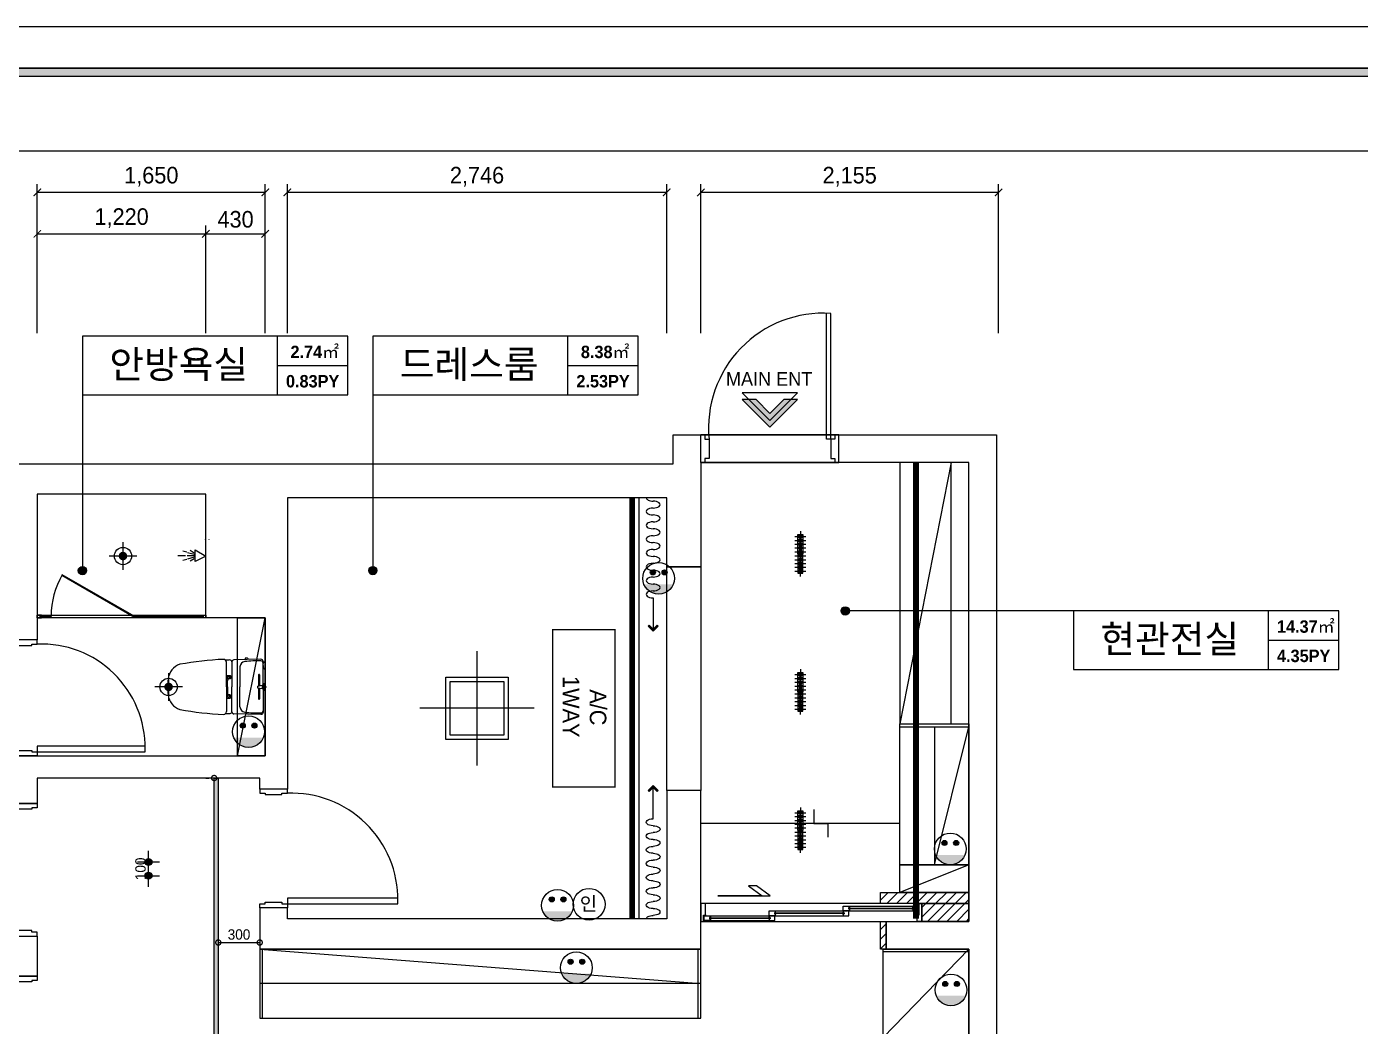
# Model space of a CAD drawing. Header units: inches. Extents: x 220271 to 272471, y 4186 to 23206.
# Drawn here: x 256902 to 266556, y 15367 to 22606 of the extents above; entities that cross this region are included whole.
import ezdxf
from ezdxf.enums import TextEntityAlignment as Align

# ---------------------------------------------------------------- set-up
doc = ezdxf.new("R2010")
doc.units = ezdxf.units.IN
doc.header["$LTSCALE"] = 50
doc.header["$MEASUREMENT"] = 0
doc.linetypes.add('HID', pattern=[2.5, 1.5, -1])
doc.linetypes.add('HIDDEN', pattern=[0.375, 0.25, -0.125])
for name, color, linetype in [('0-ELC TEXT', 7, 'Continuous'), ('01. F-소품', 3, 'Continuous'), ('03-TEXT', 3, 'Continuous'), ('03-WAL NEW', 3, 'Continuous'), ('04-WIN', 4, 'Continuous'), ('06-FUR', 6, 'Continuous'), ('06-LIGHT', 4, 'Continuous'), ('07-DIM WAL', 5, 'Continuous'), ('3.기호.계단선', 30, 'Continuous'), ('BATH', 4, 'Continuous'), ('CEIL-LIGHT', 7, 'Continuous'), ('CO-BATH', 6, 'Continuous'), ('CO-DO-FR', 7, 'Continuous'), ('CO-DOOR', 8, 'Continuous'), ('F-SYM', 7, 'Continuous'), ('F-WALL1', 2, 'Continuous'), ('fin', 5, 'Continuous'), ('FORM(YOURNAME)-1', 1, 'Continuous'), ('FORM(YOURNAME)-11', 1, 'Continuous'), ('HL', 6, 'HIDDEN'), ('RC-LIGHT', 7, 'Continuous'), ('TOILET-1', 6, 'Continuous'), ('도면층4', 4, 'Continuous'), ('도면층5', 5, 'Continuous'), ('도면층8', 8, 'Continuous'), ('설비', 140, 'Continuous'), ('욕실설비', 3, 'Continuous')]:
    doc.layers.add(name, color=color, linetype=linetype)
doc.styles.add('YOURNAME', font='HY울릉도M.TTF')
doc.styles.add('넥슨고딕', font='NEXONLv1GothicBold.ttf')
doc.styles.add('스타일1', font='HY울릉도M.TTF')
doc.styles.add('코레일둥고', font='Korail_Round_Gothic_Medium.ttf')
doc.dimstyles.new('30', dxfattribs={"dimscale": 30, "dimtxt": 2.5, "dimasz": 2.5, "dimexe": 1.25, "dimexo": 2, "dimtad": 1, "dimdec": 0, "dimtxsty": '스타일1', "dimblk": 'DOTSMALL', "dimcen": 2.5, "dimclrd": 1, "dimclre": 1, "dimclrt": 7, "dimadec": 0, "dimazin": 0, "dimtfac": 1, "dimtdec": 0, "dimtix": 1, "dimtmove": 0, "dimatfit": 3, "dimldrblk": 'DOTSMALL', "dimfxl": 1.25, "dimarcsym": 0})
doc.dimstyles.new('YOURNAME-60', dxfattribs={"dimscale": 60, "dimtxt": 2, "dimasz": 0.9, "dimexe": 1, "dimexo": 3, "dimgap": 0.7, "dimtad": 1, "dimdec": 0, "dimzin": 0, "dimdsep": 46, "dimlunit": 6, "dimtxsty": 'YOURNAME', "dimblk": 'ARCHTICK', "dimcen": 0, "dimclrd": 1, "dimclre": 1, "dimclrt": 7, "dimadec": 0, "dimazin": 0, "dimtfac": 1, "dimtdec": 0, "dimtix": 1, "dimtmove": 2, "dimatfit": 3, "dimldrblk": 'ARCHTICK', "dimfxl": 1, "dimtolj": 1, "dimtzin": 0, "dimarcsym": 0})
pattern_1 = [(45, (25700, -39444.49), (-35.355339, 35.355339), [])]

# ---------------------------------------------------------------- blocks, each defined once
blk = doc.blocks.new('FORM-ELEVATION')
at = {"layer": 'FORM(YOURNAME)-11'}
h = blk.add_hatch(color=256, dxfattribs=at)
h.dxf.hatch_style = 1
h.paths.add_polyline_path([(-10309, 35708), (71691, 35708), (71691, 35508), (-10309, 35508)])
h.paths.add_polyline_path([(-10309, -21492), (71691, -21492), (71691, -21692), (-10309, -21692)])
at = {"layer": 'Defpoints', "color": 158}
for points in [[(-10309, -21692), (71691, -21692), (71691, 35708), (-10309, 35708)], [(-8309, 33708), (61071, 33708), (61071, -19692), (-8309, -19692)]]:
    blk.add_lwpolyline(points, close=True, dxfattribs=at)
at = {"layer": 'FORM(YOURNAME)-11', "color": 250}
blk.add_lwpolyline([(-11309, -22692), (72691, -22692), (72691, 36708), (-11309, 36708)], close=True, dxfattribs=at)
at = {"layer": 'FORM(YOURNAME)-11'}
blk.add_lwpolyline([(-10309, 35708), (71691, 35708), (71691, 35508), (-10309, 35508)], close=True, dxfattribs=at)
at = {"layer": 'FORM(YOURNAME)-11', "color": 3, "style": 'YOURNAME'}
for tag, height, p in [('1', 450, (71041, -1219)), ('2', 450, (71041, -1863)), ('3', 450, (71041, -3150)), ('4', 450, (71041, -5081)), ('5', 515, (71041, -7398)), ('6', 515, (71041, -9650)), ('7', 515, (71041, -11903)), ('8', 515, (71041, -14155)), ('9', 515, (71041, -16408)), ('10', 515, (66791, -18596)), ('11', 515, (71041, -18660)), ('12', 515, (66791, -20848)), ('13', 515, (71041, -20848))]:
    blk.add_attdef(tag, text='', height=height, dxfattribs=at).set_placement(p, align=Align.MIDDLE_RIGHT)
blk = doc.blocks.new('_ArchTick')
at = {"color": 0, "linetype": 'ByBlock', "const_width": 0.15}
blk.add_lwpolyline([(-0.5, -0.5), (0.5, 0.5)], dxfattribs=at)
blk = doc.blocks.new('*D131')
at = {"layer": '07-DIM WAL', "color": 1, "lineweight": -2, "transparency": 16777216}
for p, q in [((261781.8, 20386.1), (261781.8, 21466.1)), ((263936.8, 20386.1), (263936.8, 21466.1)), ((263936.8, 21406.1), (261781.8, 21406.1))]:
    blk.add_line(p, q, dxfattribs=at)
at = {"layer": 'Defpoints', "color": 0, "transparency": 16777216}
for p in [(261781.8, 21406.1), (261781.8, 20206.1), (263936.8, 20206.1)]:
    blk.add_point(p, dxfattribs=at)
at = {"layer": '07-DIM WAL', "color": 1, "lineweight": -2, "transparency": 16777216, "xscale": 54, "yscale": 54, "zscale": 54, "rotation": 180}
blk.add_blockref('_ArchTick', (261781.8, 21406.1), dxfattribs=at)
at = {"layer": '07-DIM WAL', "color": 1, "lineweight": -2, "transparency": 16777216, "xscale": 54, "yscale": 54, "zscale": 54}
blk.add_blockref('_ArchTick', (263936.8, 21406.1), dxfattribs=at)
at = {"layer": '07-DIM WAL', "color": 7, "transparency": 16777216, "insert": (262859.3, 21519.7), "char_height": 120, "attachment_point": 5, "style": 'YOURNAME'}
blk.add_mtext('\\A1;2,155', dxfattribs=at)
blk = doc.blocks.new('*D132')
at = {"layer": '07-DIM WAL', "color": 1, "lineweight": -2, "transparency": 16777216}
for p, q in [((258788.8, 20386.1), (258788.8, 21466.1)), ((261534.8, 20386.1), (261534.8, 21466.1)), ((261534.8, 21406.1), (258788.8, 21406.1))]:
    blk.add_line(p, q, dxfattribs=at)
at = {"layer": 'Defpoints', "color": 0, "transparency": 16777216}
for p in [(258788.8, 21406.1), (258788.8, 20206.1), (261534.8, 20206.1)]:
    blk.add_point(p, dxfattribs=at)
at = {"layer": '07-DIM WAL', "color": 1, "lineweight": -2, "transparency": 16777216, "xscale": 54, "yscale": 54, "zscale": 54, "rotation": 180}
blk.add_blockref('_ArchTick', (258788.8, 21406.1), dxfattribs=at)
at = {"layer": '07-DIM WAL', "color": 1, "lineweight": -2, "transparency": 16777216, "xscale": 54, "yscale": 54, "zscale": 54}
blk.add_blockref('_ArchTick', (261534.8, 21406.1), dxfattribs=at)
at = {"layer": '07-DIM WAL', "color": 7, "transparency": 16777216, "insert": (260161.8, 21519.7), "char_height": 120, "attachment_point": 5, "style": 'YOURNAME'}
blk.add_mtext('\\A1;2,746', dxfattribs=at)
blk = doc.blocks.new('*D133')
at = {"layer": '07-DIM WAL', "color": 1, "lineweight": -2, "transparency": 16777216}
for p, q in [((256978.8, 20386.1), (256978.8, 21466.1)), ((258628.8, 20386.1), (258628.8, 21466.1)), ((258628.8, 21406.1), (256978.8, 21406.1))]:
    blk.add_line(p, q, dxfattribs=at)
at = {"layer": 'Defpoints', "color": 0, "transparency": 16777216}
for p in [(256978.8, 21406.1), (256978.8, 20206.1), (258628.8, 20206.1)]:
    blk.add_point(p, dxfattribs=at)
at = {"layer": '07-DIM WAL', "color": 1, "lineweight": -2, "transparency": 16777216, "xscale": 54, "yscale": 54, "zscale": 54, "rotation": 180}
blk.add_blockref('_ArchTick', (256978.8, 21406.1), dxfattribs=at)
at = {"layer": '07-DIM WAL', "color": 1, "lineweight": -2, "transparency": 16777216, "xscale": 54, "yscale": 54, "zscale": 54}
blk.add_blockref('_ArchTick', (258628.8, 21406.1), dxfattribs=at)
at = {"layer": '07-DIM WAL', "color": 7, "transparency": 16777216, "insert": (257803.8, 21519.7), "char_height": 120, "attachment_point": 5, "style": 'YOURNAME'}
blk.add_mtext('\\A1;1,650', dxfattribs=at)
blk = doc.blocks.new('*D134')
at = {"layer": '07-DIM WAL', "color": 1, "lineweight": -2, "transparency": 16777216}
for p, q in [((256978.8, 20386.1), (256978.8, 21166.1)), ((258198.8, 20386.1), (258198.8, 21166.1)), ((256978.8, 21106.1), (258198.8, 21106.1))]:
    blk.add_line(p, q, dxfattribs=at)
at = {"layer": 'Defpoints', "color": 0, "transparency": 16777216}
for p in [(258198.8, 21106.1), (256978.8, 20206.1), (258198.8, 20206.1)]:
    blk.add_point(p, dxfattribs=at)
at = {"layer": '07-DIM WAL', "color": 1, "lineweight": -2, "transparency": 16777216, "xscale": 54, "yscale": 54, "zscale": 54, "rotation": 180}
blk.add_blockref('_ArchTick', (256978.8, 21106.1), dxfattribs=at)
at = {"layer": '07-DIM WAL', "color": 1, "lineweight": -2, "transparency": 16777216, "xscale": 54, "yscale": 54, "zscale": 54}
blk.add_blockref('_ArchTick', (258198.8, 21106.1), dxfattribs=at)
at = {"layer": '07-DIM WAL', "color": 7, "transparency": 16777216, "insert": (257588.8, 21219.7), "char_height": 120, "attachment_point": 5, "style": 'YOURNAME'}
blk.add_mtext('\\A1;1,220', dxfattribs=at)
blk = doc.blocks.new('*D135')
at = {"layer": '07-DIM WAL', "color": 1, "lineweight": -2, "transparency": 16777216}
for p, q in [((258198.8, 20386.1), (258198.8, 21166.1)), ((258628.8, 20386.1), (258628.8, 21166.1)), ((258198.8, 21106.1), (258628.8, 21106.1))]:
    blk.add_line(p, q, dxfattribs=at)
at = {"layer": 'Defpoints', "color": 0, "transparency": 16777216}
for p in [(258628.8, 21106.1), (258198.8, 20206.1), (258628.8, 20206.1)]:
    blk.add_point(p, dxfattribs=at)
at = {"layer": '07-DIM WAL', "color": 1, "lineweight": -2, "transparency": 16777216, "xscale": 54, "yscale": 54, "zscale": 54, "rotation": 180}
blk.add_blockref('_ArchTick', (258198.8, 21106.1), dxfattribs=at)
at = {"layer": '07-DIM WAL', "color": 1, "lineweight": -2, "transparency": 16777216, "xscale": 54, "yscale": 54, "zscale": 54}
blk.add_blockref('_ArchTick', (258628.8, 21106.1), dxfattribs=at)
at = {"layer": '07-DIM WAL', "color": 7, "transparency": 16777216, "insert": (258413.8, 21210.5), "char_height": 120, "attachment_point": 5, "style": 'YOURNAME'}
blk.add_mtext('\\A1;430', dxfattribs=at)
blk = doc.blocks.new('F-SYM-ENT NAME')
at = {"layer": 'F-SYM'}
h = blk.add_hatch(color=1, dxfattribs=at)
h.dxf.hatch_style = 1
h.paths.add_polyline_path([(-181266.5, -29724.5), (-181466.5, -29924.5), (-181366.5, -29924.5), (-181266.5, -29824.5), (-181166.5, -29924.5), (-181066.5, -29924.5)])
at = {"layer": 'F-SYM', "color": 1}
for points in [[(-181266.5, -29724.5), (-181466.5, -29924.5), (-181366.5, -29924.5), (-181266.5, -29824.5), (-181166.5, -29924.5), (-181066.5, -29924.5)], [(-181266.5, -29774.5), (-181466.5, -29974.5), (-181066.5, -29974.5)]]:
    blk.add_lwpolyline(points, close=True, dxfattribs=at)
at = {"layer": 'F-SYM', "color": 1, "style": 'YOURNAME'}
blk.add_attdef('ENT', text='', height=100, dxfattribs=at).set_placement((-181266.5, -30024.5), align=Align.TOP_CENTER)
blk = doc.blocks.new('FFSFDF')
at = {"layer": '01. F-소품'}
blk.add_hatch(color=8, dxfattribs=at).paths.add_polyline_path([(1567672.9, 1746751.1), (1567679.9, 1746744.1), (1567715.3, 1746779.4), (1567679.9, 1746814.8), (1567672.9, 1746807.7), (1567701.2, 1746779.4)])
at = {"layer": '01. F-소품', "color": 8}
for p, q in [((1567474.8, 1746779.4), (1567701.2, 1746779.4)), ((1567672.9, 1746807.7), (1567679.9, 1746814.8)), ((1567672.9, 1746751.1), (1567679.9, 1746744.1))]:
    blk.add_line(p, q, dxfattribs=at)
for points in [[(1567672.9, 1746807.7), (1567701.2, 1746779.4), (1567672.9, 1746751.1)], [(1567679.9, 1746814.8), (1567715.3, 1746779.4), (1567679.9, 1746744.1)]]:
    blk.add_lwpolyline(points, dxfattribs=at)
for centre, start_param, end_param in [((1566749.8, 1746779.4), 6.283185, 7.853982), ((1566799.8, 1746779.4), 1.570796, 4.712389), ((1566849.8, 1746779.4), 4.712389, 7.853982), ((1566899.8, 1746779.4), 1.570796, 4.712389), ((1566949.8, 1746779.4), 4.712389, 7.853982), ((1566999.8, 1746779.4), 1.570796, 4.712389), ((1567049.8, 1746779.4), 4.712389, 7.853982), ((1567099.8, 1746779.4), 1.570796, 4.712389), ((1567149.8, 1746779.4), 4.712389, 7.853982), ((1567199.8, 1746779.4), 1.570796, 4.712389), ((1567249.8, 1746779.4), 4.712389, 7.853982), ((1567299.8, 1746779.4), 1.570796, 4.712389), ((1567349.8, 1746779.4), 4.712389, 7.853982), ((1567399.8, 1746779.4), 1.570796, 4.712389), ((1567449.8, 1746779.4), 4.712389, 7.853982)]:
    blk.add_ellipse(centre, major_axis=(0, -50), ratio=0.5, start_param=start_param, end_param=end_param, dxfattribs=at)
blk = doc.blocks.new('hallogen')
h = blk.add_hatch(color=256)
h.dxf.hatch_style = 1
edge = h.paths.add_edge_path()
edge.add_arc((48591.7, 60854.3), 31.2, 0, 360, ccw=False)
at = {"color": 1, "linetype": 'Continuous'}
for p, q in [((48591.7, 60954.3), (48591.7, 60754.3)), ((48691.7, 60854.3), (48491.7, 60854.3))]:
    blk.add_line(p, q, dxfattribs=at)
at = {"color": 4, "linetype": 'Continuous'}
blk.add_circle((48591.7, 60854.3), 62.5, dxfattribs=at)
blk = doc.blocks.new('1')
at = {"linetype": 'Continuous'}
h = blk.add_hatch(color=4, dxfattribs=at)
h.dxf.hatch_style = 1
edge = h.paths.add_edge_path()
edge.add_arc((11539653, -14273504), 37.5, 0, 360)
at = {"color": 1, "linetype": 'Continuous'}
for p, q in [((11539520, -14273504), (11539787, -14273504)), ((11539653, -14273637), (11539653, -14273370))]:
    blk.add_line(p, q, dxfattribs=at)
at = {"color": 4, "linetype": 'Continuous'}
for radius in [41.5, 37.5]:
    blk.add_circle((11539653, -14273504), radius, dxfattribs=at)
blk = doc.blocks.new('_DOTSMALL')
at = {"color": 0, "linetype": 'ByBlock', "const_width": 0.5}
blk.add_lwpolyline([(-0.0625, 0, 1), (0.0625, 0, 1)], format="xyb", close=True, dxfattribs=at)
blk = doc.blocks.new('*D178')
at = {"layer": '07-DIM WAL', "color": 1, "lineweight": -2, "transparency": 16777216}
for p, q in [((257783.8, 16382.6), (257783.8, 16632.6)), ((257723.8, 16557.6), (257746.3, 16557.6)), ((257723.8, 16457.6), (257746.3, 16457.6))]:
    blk.add_line(p, q, dxfattribs=at)
at = {"layer": 'Defpoints', "color": 0, "transparency": 16777216}
for p in [(257783.8, 16557.6), (257783.8, 16557.6), (257783.8, 16457.6)]:
    blk.add_point(p, dxfattribs=at)
at = {"layer": '07-DIM WAL', "color": 1, "lineweight": -2, "transparency": 16777216, "xscale": 75, "yscale": 75, "zscale": 75}
for p, rotation in [((257783.8, 16557.6), 270), ((257783.8, 16457.6), 90)]:
    blk.add_blockref('_DOTSMALL', p, dxfattribs=dict(at, rotation=rotation))
at = {"layer": '07-DIM WAL', "color": 7, "transparency": 16777216, "insert": (257726, 16507.6), "char_height": 75, "attachment_point": 5, "rotation": 90, "style": '스타일1'}
blk.add_mtext('100', dxfattribs=at)
blk = doc.blocks.new("5RN'")
at = {"layer": 'RC-LIGHT'}
blk.add_lwpolyline([(188137.5, 27400.3), (188277.5, 27400.3), (188277.5, 27435.3), (188137.5, 27435.3)], close=True, dxfattribs=at)
at = {"layer": 'RC-LIGHT', "yscale": 0.2948704765105351, "zscale": 0.2948704765105351}
for p, xscale in [((-3214550.6, 4236252.7), 0.2948704765105351), ((-3214523.1, 4236252.7), 0.2948704765105351), ((3590910.6, 4236252.7), -0.2948704765105351), ((3590938.1, 4236252.7), -0.2948704765105351), ((3590965.5, 4236252.7), -0.2948704765105351)]:
    blk.add_blockref('1', p, dxfattribs=dict(at, xscale=xscale))
blk = doc.blocks.new('vudausseh')
at = {"layer": '04-WIN'}
blk.add_lwpolyline([(239590.2, 40265.5), (239343.2, 40265.5), (239343.2, 41885.5), (239590.2, 41885.5)], close=True, dxfattribs=at)
at = {"layer": 'CO-DO-FR'}
for points in [[(234787.2, 41355.5), (234587.2, 41355.5), (234587.2, 41325.5), (234627.2, 41325.5), (234627.2, 41315.5), (234747.2, 41315.5), (234747.2, 41325.5), (234787.2, 41325.5), (234787.2, 41355.5)], [(234787.2, 40515.5), (234587.2, 40515.5), (234587.2, 40545.5), (234627.2, 40545.5), (234627.2, 40555.5), (234747.2, 40555.5), (234747.2, 40545.5), (234787.2, 40545.5), (234787.2, 40515.5)], [(236597.2, 40275.5), (236397.2, 40275.5), (236397.2, 40245.5), (236437.2, 40245.5), (236437.2, 40235.5), (236557.2, 40235.5), (236557.2, 40245.5), (236597.2, 40245.5), (236597.2, 40275.5)], [(234587.2, 40170.5), (234787.2, 40170.5), (234787.2, 40140.5), (234747.2, 40140.5), (234747.2, 40130.5), (234627.2, 40130.5), (234627.2, 40140.5), (234587.2, 40140.5), (234587.2, 40170.5)], [(236597.2, 39415.5), (236397.2, 39415.5), (236397.2, 39445.5), (236437.2, 39445.5), (236437.2, 39455.5), (236557.2, 39455.5), (236557.2, 39445.5), (236597.2, 39445.5), (236597.2, 39415.5)], [(234587.2, 39210.5), (234787.2, 39210.5), (234787.2, 39240.5), (234747.2, 39240.5), (234747.2, 39250.5), (234627.2, 39250.5), (234627.2, 39240.5), (234587.2, 39240.5), (234587.2, 39210.5)], [(234587.2, 38920.5), (234787.2, 38920.5), (234787.2, 38890.5), (234747.2, 38890.5), (234747.2, 38880.5), (234627.2, 38880.5), (234627.2, 38890.5), (234587.2, 38890.5), (234587.2, 38920.5)]]:
    blk.add_lwpolyline(points, close=True, dxfattribs=at)
at = {"layer": 'CO-DOOR'}
for points in [[(235567.2, 40585.5), (234787.2, 40585.5), (234787.2, 40545.5), (235567.2, 40545.5)], [(237397.2, 39485.5), (236597.2, 39485.5), (236597.2, 39445.5), (237397.2, 39445.5)]]:
    blk.add_lwpolyline(points, close=True, dxfattribs=at)
for centre, radius, start, end in [((234816.6, 40575.5), 750.6, 359.23662, 92.25149), ((236626.7, 39475.5), 770.6, 359.25642, 92.19403)]:
    blk.add_arc(centre, radius, start, end, dxfattribs=at)
at = {"layer": 'F-WALL1'}
for p, q in [((239390.2, 42630.5), (239390.2, 42840.5)), ((239390.2, 42840.5), (241731.2, 42840.5)), ((241731.2, 42840.5), (241731.2, 30932.5)), ((229627.2, 42630.5), (239390.2, 42630.5)), ((241531.2, 42640.5), (239590.2, 42640.5)), ((239590.2, 42640.5), (239590.2, 41885.5)), ((241531.2, 39317.5), (241531.2, 42640.5)), ((236007.2, 42410.5), (234787.2, 42410.5)), ((234787.2, 42410.5), (234787.2, 41355.5)), ((236007.2, 41515.5), (236007.2, 42410.5)), ((239343.2, 42385.5), (236597.2, 42385.5)), ((236597.2, 42385.5), (236597.2, 40275.5)), ((239343.2, 41885.5), (239343.2, 42385.5)), ((239590.2, 41885.5), (239343.2, 41885.5)), ((236437.2, 41515.5), (236007.2, 41515.5)), ((236437.2, 40515.5), (236437.2, 41515.5)), ((234787.2, 41355.5), (234587.2, 41355.5)), ((234587.2, 40515.5), (236437.2, 40515.5)), ((236397.2, 40355.5), (234787.2, 40355.5)), ((234787.2, 40355.5), (234787.2, 40170.5)), ((236397.2, 40275.5), (236397.2, 40355.5)), ((236597.2, 40275.5), (236397.2, 40275.5)), ((239590.2, 40265.5), (239343.2, 40265.5)), ((239343.2, 40265.5), (239343.2, 39335.5)), ((239590.2, 39117.5), (239590.2, 40265.5)), ((234787.2, 40170.5), (234587.2, 40170.5)), ((236397.2, 39415.5), (236397.2, 39117.5)), ((236597.2, 39415.5), (236397.2, 39415.5)), ((236597.2, 39335.5), (236597.2, 39415.5)), ((239343.2, 39335.5), (236597.2, 39335.5)), ((240931.2, 39117.5), (240931.2, 39317.5)), ((240931.2, 39317.5), (241531.2, 39317.5)), ((236397.2, 39117.5), (239590.2, 39117.5)), ((241531.2, 39117.5), (240931.2, 39117.5)), ((241531.2, 37395.5), (241531.2, 39117.5))]:
    blk.add_line(p, q, dxfattribs=at)
blk.add_lwpolyline([(229627.2, 39540.5), (229867.2, 39540.5), (229867.2, 39170.5), (234587.2, 39170.5), (234587.2, 39210.5), (234787.2, 39210.5), (234787.2, 38920.5), (234587.2, 38920.5), (234587.2, 38970.5), (229854.2, 38970.5), (229854.2, 38874.5), (229627.2, 38874.5), (229627.2, 39540.5)], dxfattribs=at)
at = {"layer": '도면층4'}
for p, q in [((240500.2, 42810.5), (240500.2, 43719.9)), ((240530.2, 42810.5), (240530.2, 43720.5)), ((240590.2, 42840.5), (239590.2, 42840.5)), ((240530.2, 42810.5), (240500.2, 42810.5)), ((239590.2, 42640.5), (240590.2, 42640.5))]:
    blk.add_line(p, q, dxfattribs=at)
for points in [[(239590.2, 42840.5), (239620.2, 42840.5), (239620.2, 42810.5), (239650.2, 42810.5), (239650.2, 42670.5), (239620.2, 42670.5), (239620.2, 42640.5), (239590.2, 42640.5), (239590.2, 42840.5)], [(240590.2, 42840.5), (240560.2, 42840.5), (240560.2, 42810.5), (240530.2, 42810.5), (240530.2, 42670.5), (240560.2, 42670.5), (240560.2, 42640.5), (240590.2, 42640.5), (240590.2, 42840.5)]]:
    blk.add_lwpolyline(points, dxfattribs=at)
at = {"layer": '도면층5'}
blk.add_arc((240477.3, 42890.6), 831.1, 86.35624, 185.52913, dxfattribs=at)
blk = doc.blocks.new('AC-8')
at = {"layer": 'BATH'}
for p, q in [((-51, 54), (0, 143)), ((0, 143), (45, 54)), ((45, 54), (-51, 54)), ((-25, 47), (-46, 12)), ((-14, 47), (-28, -8)), ((-2, 49), (-2, -11)), ((10, 47), (25, -8)), ((22, 47), (43, 12)), ((-31, -16), (-41, -49)), ((-2, -27), (-2, -89)), ((28, -16), (38, -49))]:
    blk.add_line(p, q, dxfattribs=at)
blk = doc.blocks.new('A$C4B2D31F0')
for p, q in [((168.9, 707.3), (216.9, 707.3)), ((192.9, 707.3), (192.9, 716))]:
    blk.add_line(p, q)
at = {"layer": 'fin', "color": 4}
for p, q in [((185, 690.9), (20.4, 690.9)), ((37.2, 692.3), (24.7, 692.3)), ((37.2, 692.3), (49.7, 692.3)), ((200.9, 690.9), (365.5, 690.9)), ((47.7, 523.7), (192.9, 523.7)), ((338.2, 523.7), (192.9, 523.7)), ((12.6, 465.9), (192.9, 465.9)), ((192.9, 426.6), (13.7, 426.6)), ((373.3, 465.9), (192.9, 465.9)), ((192.9, 426.6), (372.2, 426.6))]:
    blk.add_line(p, q, dxfattribs=at)
for points in [[(20.4, 690.9), (7.9, 690.9, 0.421209), (-7.1, 675.5), (-2.4, 480.5, 0.001659)], [(365.5, 690.9), (378, 690.9, -0.421209), (392.9, 675.5), (388.3, 480.5, -0.001659)], [(12.6, 465.9, 0.371724), (-1.8, 451.2, 0.003515), (-1, 420.3, 0.320541)], [(373.3, 465.9, -0.371724), (387.7, 451.2, -0.003515), (386.9, 420.3, -0.320541)]]:
    blk.add_lwpolyline(points, format="xyb", dxfattribs=at)
for centre, radius, start, end in [((20.4, 674.9), 16, 90, 179.31159), ((24.7, 707.3), 15, 180, 270), ((49.7, 707.3), 15, 270, 0), ((365.5, 674.9), 16, 0.68841, 90), ((1004.3, 663.1), 1000, 179.31159, 185.94375), ((-618.4, 663.1), 1000, 354.05625, 0.68841), ((49.4, 563.7), 40, 185.94375, 267.51291), ((336.5, 563.7), 40, 272.48709, 354.05625), ((13.7, 406.6), 20, 90, 182.3333), ((2197.7, 495.6), 2205.9, 182.3333, 190.60807), ((12.6, 480.9), 15, 181.36509, 270), ((-1811.8, 495.6), 2205.9, 349.39193, 357.6667), ((372.2, 406.6), 20, 357.6667, 90), ((373.3, 480.9), 15, 270, 358.63491), ((148.7, 128.9), 125.5, 198.2964, 263.42408), ((192.9, 405.9), 405.9, 261.69926, 270), ((192.9, 405.9), 405.9, 270, 278.30074), ((237.2, 128.9), 125.5, 276.57592, 341.7036)]:
    blk.add_arc(centre, radius, start, end, dxfattribs=at)
at = {"layer": 'HL', "linetype": 'Continuous'}
for p, q in [((168.9, 697.3), (168.9, 707.3)), ((168.9, 697.3), (216.9, 697.3)), ((186, 692.5), (180.6, 697.3)), ((181.6, 685.5), (186, 692.5)), ((187, 651.2), (181.6, 685.5)), ((181.6, 685.5), (204.3, 685.5)), ((186, 692.5), (199.9, 692.5)), ((198.9, 651.2), (204.3, 685.5)), ((199.9, 692.5), (205.3, 697.3)), ((204.3, 685.5), (199.9, 692.5)), ((216.9, 697.3), (216.9, 707.3)), ((-12, 580.9), (-4.8, 580.9)), ((106.4, 666.3), (184.4, 666.3)), ((106.4, 659.3), (185.5, 659.3)), ((187, 651.2), (198.9, 651.2)), ((200.4, 659.3), (279.4, 659.3)), ((201.4, 666.3), (279.4, 666.3)), ((-16, 576.9), (-16, 564.8)), ((-12, 560.8), (-4.3, 560.8)), ((192.9, 433.7), (146.6, 433.7)), ((192.9, 433.7), (239.3, 433.7))]:
    blk.add_line(p, q, dxfattribs=at)
for points in [[(110.4, 426.6), (110.4, 450.8, -0.414214), (114.4, 454.8), (130.9, 454.8, -0.414214), (134.9, 450.8), (134.9, 435.2), (134.9, 426.6)], [(134.9, 435.2), (144.6, 435.2, -0.414214), (146.6, 433.2), (146.6, 426.6)], [(251, 435.2), (241.3, 435.2, 0.414214), (239.3, 433.2), (239.3, 426.6)], [(275.5, 426.6), (275.5, 450.8, 0.414214), (271.5, 454.8), (255, 454.8, 0.414214), (251, 450.8), (251, 435.2), (251, 426.6)]]:
    blk.add_lwpolyline(points, format="xyb", dxfattribs=at)
for centre in [(122.9, 440.9), (262.9, 440.9)]:
    blk.add_circle(centre, 8, dxfattribs=at)
for centre, radius, start, end in [((-12, 576.9), 4, 90, 180), ((106.4, 662.8), 3.5, 90, 270), ((279.4, 662.8), 3.5, 270, 90), ((-12, 564.8), 4, 180, 270)]:
    blk.add_arc(centre, radius, start, end, dxfattribs=at)
blk = doc.blocks.new('CJSWJDEH2')
at = {"layer": '03-WAL NEW', "transparency": 33554687}
h = blk.add_hatch(dxfattribs=at)
h.set_pattern_fill('_USER', color=256, scale=50, angle=45, pattern_type=0)
h.set_pattern_definition(pattern_1)
h.paths.add_polyline_path([(263081.8, -1482.9), (263722.8, -1482.9), (263722.8, -1562.9), (263081.8, -1562.9)])
h = blk.add_hatch(dxfattribs=at)
h.set_pattern_fill('_USER', color=256, scale=50, angle=45, pattern_type=0)
h.set_pattern_definition(pattern_1)
h.paths.add_polyline_path([(263381.8, -1562.9), (263722.8, -1562.9), (263722.8, -1692.9), (263381.8, -1692.9)])
h = blk.add_hatch(dxfattribs=at)
h.set_pattern_fill('_USER', color=256, scale=50, angle=45, pattern_type=0)
h.set_pattern_definition(pattern_1)
h.paths.add_polyline_path([(263081.8, -1692.9), (263122.8, -1692.9), (263122.8, -1892.9), (263081.8, -1892.9)])
at = {"color": 8}
blk.add_line((263222.8, -982.9), (261781.8, -982.9), dxfattribs=at)
blk.add_lwpolyline([(262600.2, -882.9), (262600.2, -982.9), (262700.2, -982.9), (262700.2, -1082.9)], dxfattribs=at)
at = {"layer": '03-WAL NEW', "transparency": 33554687}
for points in [[(263081.8, -1482.9), (263722.8, -1482.9), (263722.8, -1562.9), (263081.8, -1562.9)], [(263381.8, -1562.9), (263722.8, -1562.9), (263722.8, -1692.9), (263381.8, -1692.9)], [(263081.8, -1692.9), (263122.8, -1692.9), (263122.8, -1892.9), (263081.8, -1892.9)]]:
    blk.add_lwpolyline(points, close=True, dxfattribs=at)
at = {"layer": '06-FUR', "color": 8}
for p, q in [((263592.8, 1630.1), (263222.8, -262.9)), ((258428.8, -494.9), (258628.8, 505.1)), ((263222.8, -262.9), (263722.8, -262.9)), ((263222.8, -282.9), (263722.8, -282.9)), ((263222.8, -1282.9), (263722.8, -1282.9)), ((263722.8, -1282.9), (263222.8, -1482.9)), ((258608.8, -2392.9), (258608.8, -1892.9)), ((261761.8, -2392.9), (261761.8, -1892.9)), ((263722.8, -1912.9), (263102.8, -1912.9))]:
    blk.add_line(p, q, dxfattribs=at)
for points in [[(263222.8, -262.9), (263592.8, -262.9), (263592.8, 1630.1), (263222.8, 1630.1)], [(263222.8, -262.9), (263722.8, -262.9), (263722.8, -1282.9), (263222.8, -1282.9)], [(263222.8, -1282.9), (263722.8, -1282.9), (263722.8, -1482.9), (263222.8, -1482.9)], [(263102.8, -1892.9), (263722.8, -1892.9), (263722.8, -3614.9), (263102.8, -3614.9)]]:
    blk.add_lwpolyline(points, close=True, dxfattribs=at)
for points in [[(258628.8, 505.1), (258628.8, -494.9), (258428.8, -494.9), (258428.8, 505.1), (258628.8, 505.1)], [(263472.8, -282.9), (263472.8, -1282.9), (263722.8, -282.9)], [(258588.8, -1892.9), (258588.8, -2392.9), (261781.8, -2392.9), (261781.8, -1892.9), (258588.8, -1892.9), (261781.8, -2142.9), (258588.8, -2142.9)], [(263722.8, -1892.9), (263102.8, -2532.9), (263722.8, -2532.9), (263102.8, -3614.9)]]:
    blk.add_lwpolyline(points, dxfattribs=at)
at = {"layer": 'CO-BATH', "color": 8}
for points in [[(257156.6, 813.3), (257676.3, 513.3), (257678.8, 517.6), (257159.1, 817.6)], [(256978.8, 525.1), (258198.8, 525.1), (258198.8, 505.1), (256978.8, 505.1)], [(256978.8, 505.1), (257008.8, 505.1), (257008.8, 510.1), (256998.8, 510.1), (256998.8, 520.1), (257008.8, 520.1), (257008.8, 525.1), (256978.8, 525.1)], [(256998.8, 512.6), (257078.8, 512.6), (257078.8, 517.6), (256998.8, 517.6)], [(258178.8, 512.6), (257678.8, 512.6), (257678.8, 517.6), (258178.8, 517.6)], [(258198.8, 505.1), (258168.8, 505.1), (258168.8, 510.1), (258178.8, 510.1), (258178.8, 520.1), (258168.8, 520.1), (258168.8, 525.1), (258198.8, 525.1)]]:
    blk.add_lwpolyline(points, close=True, dxfattribs=at)
blk.add_arc((257678.8, 517.6), 600, 150, 180, dxfattribs=at)
at = {"layer": 'CO-DOOR', "color": 8}
blk.add_lwpolyline([(261905.4, -1507.2), (262284.6, -1507.2), (262186, -1435), (262127.7, -1435), (262226.3, -1507.2), (261905.4, -1507.2)], close=True, dxfattribs=at)
at = {"layer": '도면층8', "color": 8}
for p, q in [((263381.8, -1562.9), (261781.8, -1562.9)), ((262321.1, -1616.9), (262843.2, -1616.9)), ((262857.4, -1581.9), (263315.7, -1581.9)), ((262857.4, -1616.9), (263315.7, -1616.9)), ((261781.8, -1692.9), (263381.8, -1692.9)), ((261816.8, -1644.8), (261816.8, -1647.3)), ((261851.3, -1652), (262276.7, -1652)), ((261851.3, -1687.1), (262317.6, -1687.1)), ((262276.7, -1652), (262843.2, -1652))]:
    blk.add_line(p, q, dxfattribs=at)
for points in [[(261781.8, -1567.9), (261781.8, -1692.9), (261802.1, -1692.9), (261802.1, -1647.3), (261816.8, -1647.3), (261816.8, -1562.9), (261781.8, -1562.9), (261781.8, -1567.9)], [(262321.1, -1627.7), (262324.3, -1629.3), (262324.9, -1630.5), (262325.6, -1632.1)], [(262321.1, -1641.2), (262324.3, -1639.6), (262324.9, -1638.5), (262325.6, -1636.8)], [(262808.5, -1636.8), (262325.6, -1636.8), (262325.6, -1632.1), (262808.5, -1632.1), (262808.5, -1636.8), (262808.5, -1632.1)], [(262813, -1627.7), (262809.8, -1629.3), (262809.2, -1630.5), (262808.5, -1632.1)], [(262813, -1641.2), (262809.8, -1639.6), (262809.2, -1638.5), (262808.5, -1636.8)], [(262857.4, -1592.6), (262860.6, -1594.2), (262861.2, -1595.4), (262861.9, -1597.1)], [(262857.4, -1606.2), (262860.6, -1604.5), (262861.2, -1603.4), (262861.9, -1601.7)], [(263311.3, -1601.7), (262861.9, -1601.7), (262861.9, -1597.1), (263311.3, -1597.1), (263311.3, -1601.7), (263311.3, -1597.1)], [(263315.7, -1592.6), (263312.5, -1594.2), (263311.9, -1595.4), (263311.3, -1597.1)], [(263315.7, -1606.2), (263312.5, -1604.5), (263311.9, -1603.4), (263311.3, -1601.7)], [(263381.8, -1682.3), (263381.8, -1692.9), (263346.7, -1692.9), (263346.7, -1644.8), (263361.4, -1644.8), (263361.4, -1562.9), (263381.8, -1562.9), (263381.8, -1682.3)], [(262272.2, -1671.9), (261847.2, -1671.9), (261847.2, -1667.2), (262272.2, -1667.2), (262272.2, -1671.9), (262272.2, -1667.2)], [(261851.3, -1662.8), (261854.5, -1664.4), (261855.1, -1665.5), (261855.8, -1667.2)], [(261851.3, -1676.3), (261854.5, -1674.7), (261855.1, -1673.5), (261855.8, -1671.9)], [(262276.7, -1662.8), (262273.4, -1664.4), (262272.8, -1665.5), (262272.2, -1667.2)], [(262276.7, -1676.3), (262273.4, -1674.7), (262272.8, -1673.5), (262272.2, -1671.9)]]:
    blk.add_lwpolyline(points, dxfattribs=at)
for points in [[(262276.7, -1616.9), (262321.1, -1616.9), (262321.1, -1628.6), (262314.6, -1630.7), (262314.6, -1638.2), (262321.1, -1640.3), (262321.1, -1652), (262276.7, -1652)], [(262813, -1581.9), (262857.4, -1581.9), (262857.4, -1593.5), (262850.9, -1595.6), (262850.9, -1603.2), (262857.4, -1605.2), (262857.4, -1616.9), (262813, -1616.9)], [(262813, -1640.3), (262813, -1652), (262853.9, -1652), (262853.9, -1616.9), (262813, -1616.9), (262813, -1628.6), (262819.5, -1630.7), (262819.5, -1638.2)], [(263315.7, -1605.2), (263315.7, -1616.9), (263356.7, -1616.9), (263356.7, -1581.9), (263315.7, -1581.9), (263315.7, -1593.5), (263322.2, -1595.6), (263322.2, -1603.2)], [(261806.9, -1652), (261851.3, -1652), (261851.3, -1663.7), (261844.8, -1665.8), (261844.8, -1673.3), (261851.3, -1675.4), (261851.3, -1687.1), (261806.9, -1687.1)], [(262276.7, -1675.4), (262276.7, -1687.1), (262317.6, -1687.1), (262317.6, -1652), (262276.7, -1652), (262276.7, -1663.7), (262283.1, -1665.8), (262283.1, -1673.3)]]:
    blk.add_lwpolyline(points, close=True, dxfattribs=at)
at = {"layer": '욕실설비', "color": 8}
for p, q in [((258197.1, 1069.7), (258197.1, 1072.4)), ((258222.1, 1071.1), (258222.1, 1072.4))]:
    blk.add_line(p, q, dxfattribs=at)
blk.add_blockref('vudausseh', (22191.6, -41010.4))
at = {"layer": 'TOILET-1', "color": 8, "linetype": 'Continuous', "xscale": 0.873786407766195, "yscale": 0.873786407766195, "zscale": 0.873786407766195, "rotation": 270}
blk.add_blockref('AC-8', (258074, 952.6), dxfattribs=at)
at = {"layer": 'TOILET-1', "color": 8, "rotation": 270}
blk.add_blockref('A$C4B2D31F0', (257921.5, 198.1), dxfattribs=at)
blk = doc.blocks.new('*D185')
at = {"layer": '07-DIM WAL', "color": 1, "lineweight": -2, "transparency": 16777216}
for p, q in [((258198.8, 17165.1), (258221.3, 17165.1)), ((258258.8, 11075.1), (258258.8, 17165.1)), ((258198.8, 11075.1), (258221.3, 11075.1))]:
    blk.add_line(p, q, dxfattribs=at)
at = {"layer": 'Defpoints', "color": 0, "transparency": 16777216}
for p in [(258258.8, 17165.1), (258258.8, 17165.1), (258258.8, 11075.1)]:
    blk.add_point(p, dxfattribs=at)
at = {"layer": '07-DIM WAL', "color": 1, "lineweight": -2, "transparency": 16777216, "xscale": 75, "yscale": 75, "zscale": 75}
for p, rotation in [((258258.8, 17165.1), 90), ((258258.8, 11075.1), 270)]:
    blk.add_blockref('_DOTSMALL', p, dxfattribs=dict(at, rotation=rotation))
at = {"layer": '07-DIM WAL', "color": 7, "transparency": 16777216, "insert": (258200.9, 14120.1), "char_height": 75, "attachment_point": 5, "rotation": 90, "style": '스타일1'}
blk.add_mtext('6090', dxfattribs=at)
blk = doc.blocks.new('*D187')
at = {"layer": '07-DIM WAL', "color": 1, "lineweight": -2, "transparency": 16777216}
for p, q in [((258288.8, 16034.1), (258288.8, 16011.6)), ((258588.8, 16034.1), (258588.8, 16011.6)), ((258288.8, 15974.1), (258588.8, 15974.1))]:
    blk.add_line(p, q, dxfattribs=at)
at = {"layer": 'Defpoints', "color": 0, "transparency": 16777216}
for p in [(258288.8, 15974.1), (258588.8, 15974.1), (258588.8, 15974.1)]:
    blk.add_point(p, dxfattribs=at)
at = {"layer": '07-DIM WAL', "color": 1, "lineweight": -2, "transparency": 16777216, "xscale": 75, "yscale": 75, "zscale": 75, "rotation": 180}
blk.add_blockref('_DOTSMALL', (258288.8, 15974.1), dxfattribs=at)
at = {"layer": '07-DIM WAL', "color": 1, "lineweight": -2, "transparency": 16777216, "xscale": 75, "yscale": 75, "zscale": 75}
blk.add_blockref('_DOTSMALL', (258588.8, 15974.1), dxfattribs=at)
at = {"layer": '07-DIM WAL', "color": 7, "transparency": 16777216, "insert": (258438.8, 16031.8), "char_height": 75, "attachment_point": 5, "style": '스타일1'}
blk.add_mtext('300', dxfattribs=at)
blk = doc.blocks.new('egoo')
at = {"layer": '설비'}
h = blk.add_hatch(color=140, dxfattribs=at)
edge = h.paths.add_edge_path()
edge.add_arc((1015645, 443434), 22.3, 0, 360)
h = blk.add_hatch(color=140, dxfattribs=at)
edge = h.paths.add_edge_path()
edge.add_arc((1015748, 443434), 22.3, 0, 360)
h = blk.add_hatch(color=140, dxfattribs=at)
edge = h.paths.add_edge_path()
edge.add_line((1015826, 443329), (1015567, 443329))
edge.add_ellipse((1015696, 443381), major_axis=(99, 99), ratio=1, start_angle=156.9578, end_angle=293.0422)
at = {"layer": '설비', "color": 140}
for centre, radius in [((1015696, 443381), 140), ((1015645, 443434), 22.3), ((1015748, 443434), 22.3)]:
    blk.add_circle(centre, radius, dxfattribs=at)
blk = doc.blocks.new('DLSXJSPT')
at = {"layer": '설비', "color": 140}
blk.add_circle((242956, 103418.4), 115, dxfattribs=at)
at = {"layer": '설비', "color": 140, "style": '코레일둥고'}
blk.add_text('인', height=100, dxfattribs=at).set_placement((242888.1, 103372))

msp = doc.modelspace()

# ---------------------------------------------------------------- hatches: boundary and pattern name
at = {"layer": '0-ELC TEXT'}
h = msp.add_hatch(color=256, dxfattribs=at)
h.dxf.hatch_style = 1
edge = h.paths.add_edge_path()
edge.add_arc((257305.2, 18667.3), 30, 270, 630)
h = msp.add_hatch(color=256, dxfattribs=at)
h.dxf.hatch_style = 1
edge = h.paths.add_edge_path()
edge.add_arc((259407.5, 18667.3), 30, 270, 630)
h = msp.add_hatch(color=256, dxfattribs=at)
h.dxf.hatch_style = 1
edge = h.paths.add_edge_path()
edge.add_arc((262827.2, 18375.3), 30, 180, 540)
at = {"layer": 'CEIL-LIGHT'}
h = msp.add_hatch(dxfattribs=at)
h.set_pattern_fill('ANSI31', color=140)
h.set_pattern_definition([(45, (-560, -21867.83402), (-0.08838834765, 0.08838834765), [])])
h.paths.add_polyline_path([(263022.8, 11105.1), (263022.8, 11075.1), (258258.8, 11075.1), (258258.8, 17165.1), (258288.8, 17165.1), (258288.8, 11105.1)])

# ---------------------------------------------------------------- linework, layer by layer
at = {"layer": '0-ELC TEXT'}
for p, q in [((258716.4, 19939.6), (258716.4, 20364.1)), ((260818.7, 19939.6), (260818.7, 20364.1)), ((258716.4, 20151.8), (259226, 20151.8)), ((260818.7, 20151.8), (261328.3, 20151.8)), ((257305.2, 19939.6), (257305.2, 18667.3)), ((259407.5, 19939.6), (259407.5, 18667.3)), ((264479.4, 18375.3), (262827.2, 18375.3)), ((265890.5, 17950.8), (265890.5, 18375.3)), ((265890.5, 18163), (266400.2, 18163))]:
    msp.add_line(p, q, dxfattribs=at)
for points in [[(257305.2, 19939.6), (259226, 19939.6), (259226, 20364.1), (257305.2, 20364.1)], [(259407.5, 19939.6), (261328.3, 19939.6), (261328.3, 20364.1), (259407.5, 20364.1)], [(264479.4, 17950.8), (266400.2, 17950.8), (266400.2, 18375.3), (264479.4, 18375.3)]]:
    msp.add_lwpolyline(points, close=True, dxfattribs=at)
for centre in [(257305.2, 18667.3), (259407.5, 18667.3), (262827.2, 18375.3)]:
    msp.add_circle(centre, 30, dxfattribs=at)
at = {"layer": '06-LIGHT'}
msp.add_line((261334.8, 16145.1), (261334.8, 19195.1), dxfattribs=at)
at = {"layer": '06-LIGHT', "color": 10, "linetype": 'HID', "const_width": 43.2}
for points in [[(263339.8, 19450.1), (263339.8, 16147.1)], [(261284.8, 19195.1), (261284.8, 19195.1), (261284.8, 16145.1)]]:
    msp.add_lwpolyline(points, dxfattribs=at)
at = {"layer": '3.기호.계단선', "linetype": 'HID', "const_width": 10}
msp.add_lwpolyline([(260709.8, 18240.1), (260709.8, 17100.1), (261159.8, 17100.1), (261159.8, 18240.1)], close=True, dxfattribs=at)
at = {"layer": 'CEIL-LIGHT', "color": 8}
for p, q in [((260161.8, 17255.4), (260161.8, 18084.8)), ((260576.5, 17670.1), (259747, 17670.1))]:
    msp.add_line(p, q, dxfattribs=at)
at = {"layer": 'CEIL-LIGHT', "color": 4}
msp.add_lwpolyline([(259936.8, 17895.1), (260386.8, 17895.1), (260386.8, 17445.1), (259936.8, 17445.1), (259936.8, 17895.1)], dxfattribs=at)
at = {"layer": 'CEIL-LIGHT', "color": 8}
msp.add_lwpolyline([(259966.8, 17865.1), (260356.8, 17865.1), (260356.8, 17475.1), (259966.8, 17475.1)], close=True, dxfattribs=at)
at = {"layer": 'CEIL-LIGHT', "color": 140}
msp.add_lwpolyline([(263022.8, 11105.1), (263022.8, 11075.1), (258258.8, 11075.1), (258258.8, 17165.1), (258288.8, 17165.1), (258288.8, 11105.1), (263022.8, 11105.1)], dxfattribs=at)

# ---------------------------------------------------------------- block references
at = {"color": 0, "rotation": 270.0000000000001}
msp.add_blockref('FFSFDF', (-1485343, 1585944.9), dxfattribs=at)
at = {"color": 0, "xscale": -1, "rotation": 269.9999999999999}
msp.add_blockref('FFSFDF', (-1485343, -1550604.6), dxfattribs=at)
at = {"layer": '07-DIM WAL'}
msp.add_blockref('CJSWJDEH2', (0, 17820), dxfattribs=at)
at = {"layer": 'F-SYM'}
ref = msp.add_blockref('F-SYM-ENT NAME', (81015.2, -10019.2), dxfattribs=dict(at, rotation=180))
ref.add_attrib('ENT', 'MAIN ENT', dxfattribs={"color": 1, "height": 100, "style": 'YOURNAME'}).set_placement((262276.2, 20105.5), align=Align.TOP_CENTER)
at = {"layer": 'FORM(YOURNAME)-1', "xscale": 0.3, "yscale": 0.3, "zscale": 0.3}
msp.add_blockref('FORM-ELEVATION', (250063.3, 11593.7), dxfattribs=at)
at = {"layer": 'RC-LIGHT', "xscale": -1, "rotation": 269.9999999999999}
for p in [(235084.4, -169348.8), (235084.4, -170348.8), (235084.4, -171348.8)]:
    msp.add_blockref("5RN'", p, dxfattribs=at)
at = {"layer": 'RC-LIGHT'}
for p in [(209007.1, -42081.6), (209337.1, -43029.1)]:
    msp.add_blockref('hallogen', p, dxfattribs=at)
at = {"layer": 'RC-LIGHT', "rotation": 269.9999999999999}
for p in [(235084.4, 206926.1), (235084.4, 205926.1), (235084.4, 204926.1)]:
    msp.add_blockref("5RN'", p, dxfattribs=at)
at = {"layer": 'RC-LIGHT', "xscale": 0.6024096385271789, "yscale": 0.6024096385271789, "zscale": 0.6024096385271789}
for p in [(-6693814.7, 8615053.9), (-6693814.7, 8614953.9)]:
    msp.add_blockref('1', p, dxfattribs=at)
at = {"layer": '설비', "color": 140, "xscale": 0.8214285869294655, "yscale": 0.8214285869294655, "zscale": 0.8214285869294655}
for p in [(-572845.4, -345594.7), (-575814.1, -346704.9), (-570734.4, -347554.1), (-573577.4, -347962.7), (-573440.8, -348414.1), (-570729, -348574.8)]:
    msp.add_blockref('egoo', p, dxfattribs=at)
at = {"layer": '설비'}
msp.add_blockref('DLSXJSPT', (18017.2, -87167.3), dxfattribs=at)

# ---------------------------------------------------------------- texts
at = {"layer": '03-TEXT'}
for s, height, style, p in [('안방욕실', 200, '코레일둥고', (258002.1, 20061)), ('2.74㎡', 90, '넥슨고딕', (258987.2, 20205.9)), ('드레스룸', 200, '코레일둥고', (260104.4, 20061)), ('8.38㎡', 90, '넥슨고딕', (261089.5, 20205.9)), ('0.83PY', 90, '넥슨고딕', (258971.8, 19993.7)), ('2.53PY', 90, '넥슨고딕', (261074.1, 19993.7)), ('현관전실', 200, '코레일둥고', (265176.2, 18072.2)), ('14.37㎡', 90, '넥슨고딕', (266161.3, 18217.1)), ('4.35PY', 90, '넥슨고딕', (266145.9, 18004.9))]:
    msp.add_text(s, height=height, dxfattribs=dict(at, style=style)).set_placement(p, align=Align.CENTER)
at = {"layer": '3.기호.계단선', "style": '코레일둥고'}
for s, p in [('1WAY', (260782.7, 17903.8)), ('A/C', (260977.8, 17807.9))]:
    msp.add_text(s, height=120, rotation=270, dxfattribs=at).set_placement(p)

# ---------------------------------------------------------------- dimensions: what is measured, and where the dimension line sits
at = {"layer": '07-DIM WAL'}
for base, p1, p2, dimstyle, picture, middle in [((256978.8, 21406.1), (258628.8, 20206.1), (256978.8, 20206.1), 'YOURNAME-60', '*D133', (257803.8, 21519.7)), ((258788.8, 21406.1), (261534.8, 20206.1), (258788.8, 20206.1), 'YOURNAME-60', '*D132', (260161.8, 21519.7)), ((261781.8, 21406.1), (263936.8, 20206.1), (261781.8, 20206.1), 'YOURNAME-60', '*D131', (262859.3, 21519.7)), ((258198.8, 21106.1), (256978.8, 20206.1), (258198.8, 20206.1), 'YOURNAME-60', '*D134', (257588.8, 21219.7)), ((258628.8, 21106.1), (258198.8, 20206.1), (258628.8, 20206.1), 'YOURNAME-60', '*D135', (258413.8, 21210.5)), ((258588.8, 15974.1), (258288.8, 15974.1), (258588.8, 15974.1), '30', '*D187', (258438.8, 16031.8))]:
    dim = msp.add_linear_dim(base=base, p1=p1, p2=p2, dimstyle=dimstyle, dxfattribs=at)
    dim.commit()
    dim.dimension.update_dxf_attribs({"geometry": picture, "text_midpoint": middle})
for base, p1, p2, picture, middle in [((258258.8, 17165.1), (258258.8, 11075.1), (258258.8, 17165.1), '*D185', (258200.9, 14120.1)), ((257783.8, 16557.6), (257783.8, 16457.6), (257783.8, 16557.6), '*D178', (257726, 16507.6))]:
    dim = msp.add_linear_dim(base=base, p1=p1, p2=p2, angle=90, dimstyle='30', dxfattribs=at)
    dim.commit()
    dim.dimension.update_dxf_attribs({"geometry": picture, "text_midpoint": middle})

doc.saveas('drawing.dxf')
